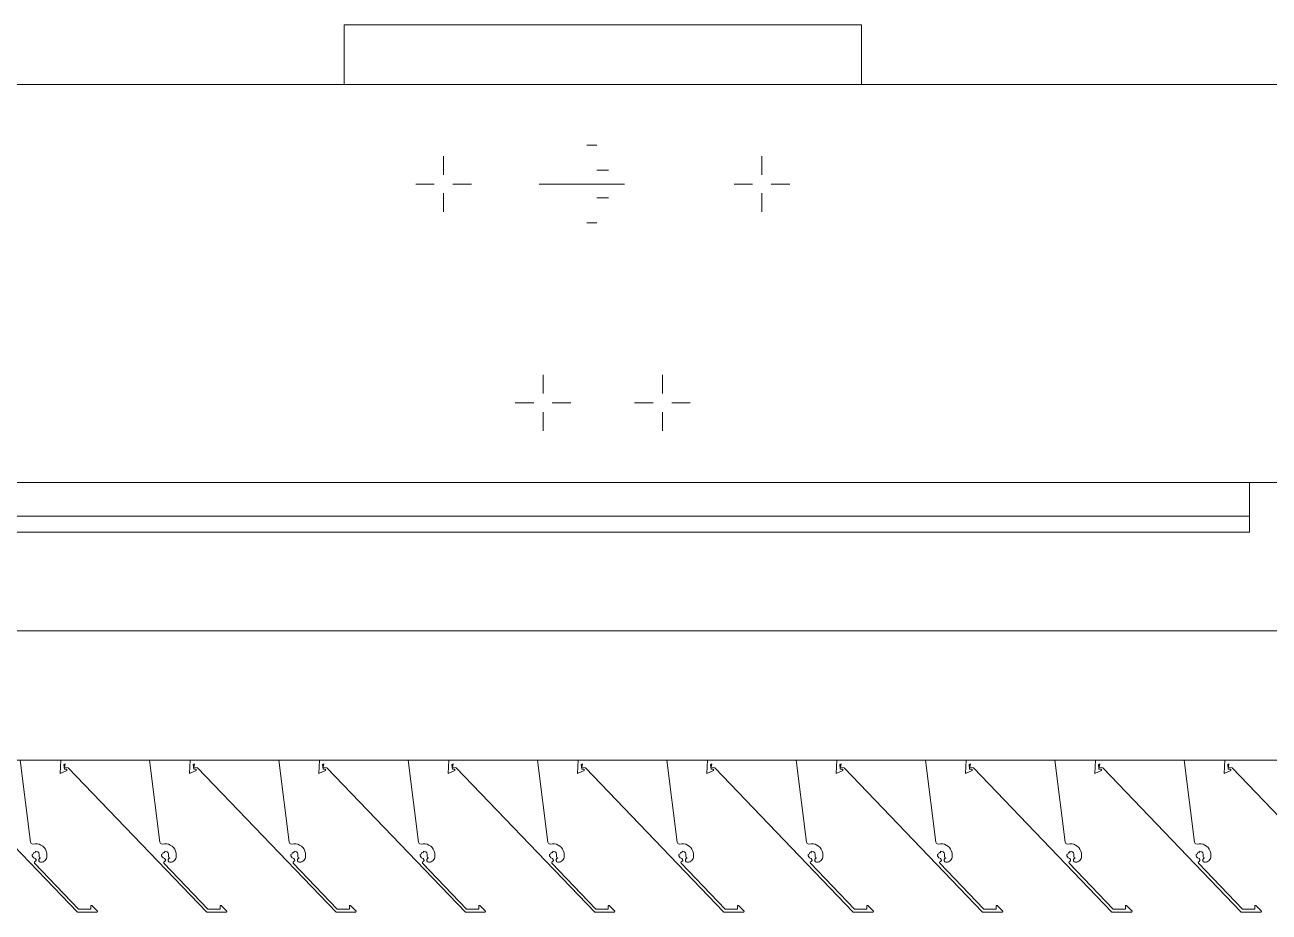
# Model space of a CAD drawing. Header units: millimetres. Extents: x -220592 to 404889, y -217665 to 38245.
# Drawn here: x 7821.77 to 7828.03, y -48120.48 to -48116.02 of the extents above; entities that cross this region are included whole.
import ezdxf

# ---------------------------------------------------------------- set-up
doc = ezdxf.new("R2010")
doc.units = ezdxf.units.MM
doc.linetypes.add('XKITLINE00', pattern=[0])
doc.linetypes.add('XKITLINE02', pattern=[4, 2, -2])
doc.layers.add('Bolt', color=7, linetype='Continuous', lineweight=0)
doc.layers.add('Part', color=7, linetype='Continuous', lineweight=0)

# ---------------------------------------------------------------- blocks, each defined once
blk = doc.blocks.new('*A15107')
at = {"layer": 'Part', "color": 7, "linetype": 'XKITLINE00', "lineweight": 0}
for p, q in [((90.53, 93.899559), (42.030015, 93.899559)), ((90.53, 91.899559), (42.030015, 91.899559))]:
    blk.add_line(p, q, dxfattribs=at)
blk = doc.blocks.new('*A15108')
at = {"layer": 'Part', "color": 7, "linetype": 'XKITLINE00', "lineweight": 0}
for p, q in [((90.279998, 91.649964), (90.279999, 91.899559)), ((42.279963, 91.730027), (90.279998, 91.729964)), ((42.279963, 91.650027), (90.279998, 91.649964))]:
    blk.add_line(p, q, dxfattribs=at)
blk = doc.blocks.new('*A15573')
at = {"layer": 'Part', "color": 7, "linetype": 'XKITLINE00', "lineweight": 0}
for p, q in [((78.45597, 91.154296), (95.15597, 91.154296)), ((78.45597, 90.504296), (95.15597, 90.504296))]:
    blk.add_line(p, q, dxfattribs=at)
blk = doc.blocks.new('*A15581')
at = {"layer": 'Part', "color": 7, "linetype": 'XKITLINE00', "lineweight": 0}
for p, q in [((83.655974, 90.504296), (83.65336, 90.436801)), ((84.154682, 90.090488), (84.101678, 90.504296)), ((83.65336, 90.436801), (83.686847, 90.452336)), ((83.671104, 90.482571), (83.677677, 90.484607)), ((83.674244, 90.457588), (83.671104, 90.482571)), ((83.686435, 90.457459), (83.674244, 90.457588)), ((83.677677, 90.484607), (83.674773, 90.467591)), ((83.674773, 90.467591), (83.693316, 90.464694)), ((83.686847, 90.452336), (83.686435, 90.457459)), ((83.693316, 90.464694), (84.389562, 89.739572)), ((84.156872, 90.085413), (84.154682, 90.090488)), ((84.161424, 90.082276), (84.156872, 90.085413)), ((84.166946, 90.082037), (84.161424, 90.082276)), ((84.17708, 90.083523), (84.166946, 90.082037)), ((84.187316, 90.083148), (84.17708, 90.083523)), ((84.197315, 90.080925), (84.187316, 90.083148)), ((84.206745, 90.076927), (84.197315, 90.080925)), ((84.215295, 90.071287), (84.206745, 90.076927)), ((84.222682, 90.064191), (84.215295, 90.071287)), ((84.22866, 90.055875), (84.222682, 90.064191)), ((84.233033, 90.046612), (84.22866, 90.055875)), ((84.16198, 90.029507), (84.16937, 90.031829)), ((84.162402, 90.022835), (84.16198, 90.029507)), ((84.165192, 90.016759), (84.162402, 90.022835)), ((84.169978, 90.012092), (84.165192, 90.016759)), ((84.16937, 90.031829), (84.170314, 90.038994)), ((84.177552, 90.008978), (84.169978, 90.012092)), ((84.170314, 90.038994), (84.177374, 90.037825)), ((84.173434, 89.990782), (84.178061, 89.994437)), ((84.174526, 89.985623), (84.173434, 89.990782)), ((84.177374, 90.037825), (84.17848, 90.04553)), ((84.181709, 90.004795), (84.177552, 90.008978)), ((84.178061, 89.994437), (84.181915, 89.998901)), ((84.17848, 90.04553), (84.184964, 90.044961)), ((84.181915, 89.998901), (84.181709, 90.004795)), ((84.184964, 90.044961), (84.190838, 90.042159)), ((84.190838, 90.042159), (84.19536, 90.037477)), ((84.19536, 90.037477), (84.197958, 90.031509)), ((84.199313, 90.009308), (84.196095, 90.004152)), ((84.196095, 90.004152), (84.196107, 89.998074)), ((84.196107, 89.998074), (84.199344, 89.99293)), ((84.198302, 90.025009), (84.197397, 90.019091)), ((84.197397, 90.019091), (84.199804, 90.01428)), ((84.197958, 90.031509), (84.198302, 90.025009)), ((84.204785, 90.01225), (84.199313, 90.009308)), ((84.199344, 89.99293), (84.204818, 89.99029)), ((84.199804, 90.01428), (84.204785, 90.01225)), ((84.204818, 89.99029), (84.212588, 89.990786)), ((84.212588, 89.990786), (84.218084, 89.992521)), ((84.218084, 89.992521), (84.223147, 89.995275)), ((84.223147, 89.995275), (84.22759, 89.998947)), ((84.22759, 89.998947), (84.231248, 90.0034)), ((84.231248, 90.0034), (84.233988, 90.00847)), ((84.235656, 90.036711), (84.233033, 90.046612)), ((84.233988, 90.00847), (84.235707, 90.013971)), ((84.236441, 90.026498), (84.235656, 90.036711)), ((84.235707, 90.013971), (84.236343, 90.019699)), ((84.236343, 90.019699), (84.236441, 90.026498)), ((84.395929, 89.754607), (84.174526, 89.985623)), ((84.389562, 89.739572), (84.488713, 89.740125)), ((84.457275, 89.75495), (84.395929, 89.754607)), ((84.457372, 89.77237), (84.457275, 89.75495)), ((84.462293, 89.773455), (84.457372, 89.77237)), ((84.491181, 89.744806), (84.462293, 89.773455)), ((84.488713, 89.740125), (84.491181, 89.744806))]:
    blk.add_line(p, q, dxfattribs=at)
blk = doc.blocks.new('*A15582')
at = {"layer": 'Part', "color": 7, "linetype": 'XKITLINE00', "lineweight": 0}
for p, q in [((84.305974, 90.504296), (84.30336, 90.436801)), ((84.804682, 90.090488), (84.751678, 90.504296)), ((84.30336, 90.436801), (84.336847, 90.452336)), ((84.321104, 90.482571), (84.327677, 90.484607)), ((84.324244, 90.457588), (84.321104, 90.482571)), ((84.336435, 90.457459), (84.324244, 90.457588)), ((84.327677, 90.484607), (84.324773, 90.467591)), ((84.324773, 90.467591), (84.343316, 90.464694)), ((84.336847, 90.452336), (84.336435, 90.457459)), ((84.343316, 90.464694), (85.039562, 89.739572)), ((84.806872, 90.085413), (84.804682, 90.090488)), ((84.811424, 90.082276), (84.806872, 90.085413)), ((84.816946, 90.082037), (84.811424, 90.082276)), ((84.82708, 90.083523), (84.816946, 90.082037)), ((84.837316, 90.083148), (84.82708, 90.083523)), ((84.847315, 90.080925), (84.837316, 90.083148)), ((84.856745, 90.076927), (84.847315, 90.080925)), ((84.865295, 90.071287), (84.856745, 90.076927)), ((84.872682, 90.064191), (84.865295, 90.071287)), ((84.87866, 90.055875), (84.872682, 90.064191)), ((84.883033, 90.046612), (84.87866, 90.055875)), ((84.81198, 90.029507), (84.81937, 90.031829)), ((84.812402, 90.022835), (84.81198, 90.029507)), ((84.815192, 90.016759), (84.812402, 90.022835)), ((84.819978, 90.012092), (84.815192, 90.016759)), ((84.81937, 90.031829), (84.820314, 90.038994)), ((84.827552, 90.008978), (84.819978, 90.012092)), ((84.820314, 90.038994), (84.827374, 90.037825)), ((84.823434, 89.990782), (84.828061, 89.994437)), ((84.824526, 89.985623), (84.823434, 89.990782)), ((84.827374, 90.037825), (84.82848, 90.04553)), ((84.831709, 90.004795), (84.827552, 90.008978)), ((84.828061, 89.994437), (84.831915, 89.998901)), ((84.82848, 90.04553), (84.834964, 90.044961)), ((84.831915, 89.998901), (84.831709, 90.004795)), ((84.834964, 90.044961), (84.840838, 90.042159)), ((84.840838, 90.042159), (84.84536, 90.037477)), ((84.84536, 90.037477), (84.847958, 90.031509)), ((84.849313, 90.009308), (84.846095, 90.004152)), ((84.846095, 90.004152), (84.846107, 89.998074)), ((84.846107, 89.998074), (84.849344, 89.99293)), ((84.848302, 90.025009), (84.847397, 90.019091)), ((84.847397, 90.019091), (84.849804, 90.01428)), ((84.847958, 90.031509), (84.848302, 90.025009)), ((84.854785, 90.01225), (84.849313, 90.009308)), ((84.849344, 89.99293), (84.854818, 89.99029)), ((84.849804, 90.01428), (84.854785, 90.01225)), ((84.854818, 89.99029), (84.862588, 89.990786)), ((84.862588, 89.990786), (84.868084, 89.992521)), ((84.868084, 89.992521), (84.873147, 89.995275)), ((84.873147, 89.995275), (84.87759, 89.998947)), ((84.87759, 89.998947), (84.881248, 90.0034)), ((84.881248, 90.0034), (84.883988, 90.00847)), ((84.885656, 90.036711), (84.883033, 90.046612)), ((84.883988, 90.00847), (84.885707, 90.013971)), ((84.886441, 90.026498), (84.885656, 90.036711)), ((84.885707, 90.013971), (84.886343, 90.019699)), ((84.886343, 90.019699), (84.886441, 90.026498)), ((85.045929, 89.754607), (84.824526, 89.985623)), ((85.039562, 89.739572), (85.138713, 89.740125)), ((85.107275, 89.75495), (85.045929, 89.754607)), ((85.107372, 89.77237), (85.107275, 89.75495)), ((85.112293, 89.773455), (85.107372, 89.77237)), ((85.141181, 89.744806), (85.112293, 89.773455)), ((85.138713, 89.740125), (85.141181, 89.744806))]:
    blk.add_line(p, q, dxfattribs=at)
blk = doc.blocks.new('*A15583')
at = {"layer": 'Part', "color": 7, "linetype": 'XKITLINE00', "lineweight": 0}
for p, q in [((84.955974, 90.504296), (84.95336, 90.436801)), ((85.454682, 90.090488), (85.401678, 90.504296)), ((84.95336, 90.436801), (84.986847, 90.452336)), ((84.971104, 90.482571), (84.977677, 90.484607)), ((84.974244, 90.457588), (84.971104, 90.482571)), ((84.986435, 90.457459), (84.974244, 90.457588)), ((84.977677, 90.484607), (84.974773, 90.467591)), ((84.974773, 90.467591), (84.993316, 90.464694)), ((84.986847, 90.452336), (84.986435, 90.457459)), ((84.993316, 90.464694), (85.689562, 89.739572)), ((85.456872, 90.085413), (85.454682, 90.090488)), ((85.461424, 90.082276), (85.456872, 90.085413)), ((85.466946, 90.082037), (85.461424, 90.082276)), ((85.47708, 90.083523), (85.466946, 90.082037)), ((85.487316, 90.083148), (85.47708, 90.083523)), ((85.497315, 90.080925), (85.487316, 90.083148)), ((85.506745, 90.076927), (85.497315, 90.080925)), ((85.515295, 90.071287), (85.506745, 90.076927)), ((85.522682, 90.064191), (85.515295, 90.071287)), ((85.52866, 90.055875), (85.522682, 90.064191)), ((85.533033, 90.046612), (85.52866, 90.055875)), ((85.46198, 90.029507), (85.46937, 90.031829)), ((85.462402, 90.022835), (85.46198, 90.029507)), ((85.465192, 90.016759), (85.462402, 90.022835)), ((85.469978, 90.012092), (85.465192, 90.016759)), ((85.46937, 90.031829), (85.470314, 90.038994)), ((85.477552, 90.008978), (85.469978, 90.012092)), ((85.470314, 90.038994), (85.477374, 90.037825)), ((85.473434, 89.990782), (85.478061, 89.994437)), ((85.474526, 89.985623), (85.473434, 89.990782)), ((85.477374, 90.037825), (85.47848, 90.04553)), ((85.481709, 90.004795), (85.477552, 90.008978)), ((85.478061, 89.994437), (85.481915, 89.998901)), ((85.47848, 90.04553), (85.484964, 90.044961)), ((85.481915, 89.998901), (85.481709, 90.004795)), ((85.484964, 90.044961), (85.490838, 90.042159)), ((85.490838, 90.042159), (85.49536, 90.037477)), ((85.49536, 90.037477), (85.497958, 90.031509)), ((85.499313, 90.009308), (85.496095, 90.004152)), ((85.496095, 90.004152), (85.496107, 89.998074)), ((85.496107, 89.998074), (85.499344, 89.99293)), ((85.498302, 90.025009), (85.497397, 90.019091)), ((85.497397, 90.019091), (85.499804, 90.01428)), ((85.497958, 90.031509), (85.498302, 90.025009)), ((85.504785, 90.01225), (85.499313, 90.009308)), ((85.499344, 89.99293), (85.504818, 89.99029)), ((85.499804, 90.01428), (85.504785, 90.01225)), ((85.504818, 89.99029), (85.512588, 89.990786)), ((85.512588, 89.990786), (85.518084, 89.992521)), ((85.518084, 89.992521), (85.523147, 89.995275)), ((85.523147, 89.995275), (85.52759, 89.998947)), ((85.52759, 89.998947), (85.531248, 90.0034)), ((85.531248, 90.0034), (85.533988, 90.00847)), ((85.535656, 90.036711), (85.533033, 90.046612)), ((85.533988, 90.00847), (85.535707, 90.013971)), ((85.536441, 90.026498), (85.535656, 90.036711)), ((85.535707, 90.013971), (85.536343, 90.019699)), ((85.536343, 90.019699), (85.536441, 90.026498)), ((85.695929, 89.754607), (85.474526, 89.985623)), ((85.689562, 89.739572), (85.788713, 89.740125)), ((85.757275, 89.75495), (85.695929, 89.754607)), ((85.757372, 89.77237), (85.757275, 89.75495)), ((85.762293, 89.773455), (85.757372, 89.77237)), ((85.791181, 89.744806), (85.762293, 89.773455)), ((85.788713, 89.740125), (85.791181, 89.744806))]:
    blk.add_line(p, q, dxfattribs=at)
blk = doc.blocks.new('*A15584')
at = {"layer": 'Part', "color": 7, "linetype": 'XKITLINE00', "lineweight": 0}
for p, q in [((85.605974, 90.504296), (85.60336, 90.436801)), ((86.104682, 90.090488), (86.051678, 90.504296)), ((85.60336, 90.436801), (85.636847, 90.452336)), ((85.621104, 90.482571), (85.627677, 90.484607)), ((85.624244, 90.457588), (85.621104, 90.482571)), ((85.636435, 90.457459), (85.624244, 90.457588)), ((85.627677, 90.484607), (85.624773, 90.467591)), ((85.624773, 90.467591), (85.643316, 90.464694)), ((85.636847, 90.452336), (85.636435, 90.457459)), ((85.643316, 90.464694), (86.339562, 89.739572)), ((86.106872, 90.085413), (86.104682, 90.090488)), ((86.111424, 90.082276), (86.106872, 90.085413)), ((86.116946, 90.082037), (86.111424, 90.082276)), ((86.12708, 90.083523), (86.116946, 90.082037)), ((86.137316, 90.083148), (86.12708, 90.083523)), ((86.147315, 90.080925), (86.137316, 90.083148)), ((86.156745, 90.076927), (86.147315, 90.080925)), ((86.165295, 90.071287), (86.156745, 90.076927)), ((86.172682, 90.064191), (86.165295, 90.071287)), ((86.17866, 90.055875), (86.172682, 90.064191)), ((86.183033, 90.046612), (86.17866, 90.055875)), ((86.11198, 90.029507), (86.11937, 90.031829)), ((86.112402, 90.022835), (86.11198, 90.029507)), ((86.115192, 90.016759), (86.112402, 90.022835)), ((86.119978, 90.012092), (86.115192, 90.016759)), ((86.11937, 90.031829), (86.120314, 90.038994)), ((86.127552, 90.008978), (86.119978, 90.012092)), ((86.120314, 90.038994), (86.127374, 90.037825)), ((86.123434, 89.990782), (86.128061, 89.994437)), ((86.124526, 89.985623), (86.123434, 89.990782)), ((86.127374, 90.037825), (86.12848, 90.04553)), ((86.131709, 90.004795), (86.127552, 90.008978)), ((86.128061, 89.994437), (86.131915, 89.998901)), ((86.12848, 90.04553), (86.134964, 90.044961)), ((86.131915, 89.998901), (86.131709, 90.004795)), ((86.134964, 90.044961), (86.140838, 90.042159)), ((86.140838, 90.042159), (86.14536, 90.037477)), ((86.14536, 90.037477), (86.147958, 90.031509)), ((86.149313, 90.009308), (86.146095, 90.004152)), ((86.146095, 90.004152), (86.146107, 89.998074)), ((86.146107, 89.998074), (86.149344, 89.99293)), ((86.148302, 90.025009), (86.147397, 90.019091)), ((86.147397, 90.019091), (86.149804, 90.01428)), ((86.147958, 90.031509), (86.148302, 90.025009)), ((86.154785, 90.01225), (86.149313, 90.009308)), ((86.149344, 89.99293), (86.154818, 89.99029)), ((86.149804, 90.01428), (86.154785, 90.01225)), ((86.154818, 89.99029), (86.162588, 89.990786)), ((86.162588, 89.990786), (86.168084, 89.992521)), ((86.168084, 89.992521), (86.173147, 89.995275)), ((86.173147, 89.995275), (86.17759, 89.998947)), ((86.17759, 89.998947), (86.181248, 90.0034)), ((86.181248, 90.0034), (86.183988, 90.00847)), ((86.185656, 90.036711), (86.183033, 90.046612)), ((86.183988, 90.00847), (86.185707, 90.013971)), ((86.186441, 90.026498), (86.185656, 90.036711)), ((86.185707, 90.013971), (86.186343, 90.019699)), ((86.186343, 90.019699), (86.186441, 90.026498)), ((86.345929, 89.754607), (86.124526, 89.985623)), ((86.339562, 89.739572), (86.438713, 89.740125)), ((86.407275, 89.75495), (86.345929, 89.754607)), ((86.407372, 89.77237), (86.407275, 89.75495)), ((86.412293, 89.773455), (86.407372, 89.77237)), ((86.441181, 89.744806), (86.412293, 89.773455)), ((86.438713, 89.740125), (86.441181, 89.744806))]:
    blk.add_line(p, q, dxfattribs=at)
blk = doc.blocks.new('*A15585')
at = {"layer": 'Part', "color": 7, "linetype": 'XKITLINE00', "lineweight": 0}
for p, q in [((86.255974, 90.504296), (86.25336, 90.436801)), ((86.754682, 90.090488), (86.701678, 90.504296)), ((86.25336, 90.436801), (86.286847, 90.452336)), ((86.271104, 90.482571), (86.277677, 90.484607)), ((86.274244, 90.457588), (86.271104, 90.482571)), ((86.286435, 90.457459), (86.274244, 90.457588)), ((86.277677, 90.484607), (86.274773, 90.467591)), ((86.274773, 90.467591), (86.293316, 90.464694)), ((86.286847, 90.452336), (86.286435, 90.457459)), ((86.293316, 90.464694), (86.989562, 89.739572)), ((86.756872, 90.085413), (86.754682, 90.090488)), ((86.761424, 90.082276), (86.756872, 90.085413)), ((86.766946, 90.082037), (86.761424, 90.082276)), ((86.77708, 90.083523), (86.766946, 90.082037)), ((86.787316, 90.083148), (86.77708, 90.083523)), ((86.797315, 90.080925), (86.787316, 90.083148)), ((86.806745, 90.076927), (86.797315, 90.080925)), ((86.815295, 90.071287), (86.806745, 90.076927)), ((86.822682, 90.064191), (86.815295, 90.071287)), ((86.82866, 90.055875), (86.822682, 90.064191)), ((86.833033, 90.046612), (86.82866, 90.055875)), ((86.76198, 90.029507), (86.76937, 90.031829)), ((86.762402, 90.022835), (86.76198, 90.029507)), ((86.765192, 90.016759), (86.762402, 90.022835)), ((86.769978, 90.012092), (86.765192, 90.016759)), ((86.76937, 90.031829), (86.770314, 90.038994)), ((86.777552, 90.008978), (86.769978, 90.012092)), ((86.770314, 90.038994), (86.777374, 90.037825)), ((86.773434, 89.990782), (86.778061, 89.994437)), ((86.774526, 89.985623), (86.773434, 89.990782)), ((86.777374, 90.037825), (86.77848, 90.04553)), ((86.781709, 90.004795), (86.777552, 90.008978)), ((86.778061, 89.994437), (86.781915, 89.998901)), ((86.77848, 90.04553), (86.784964, 90.044961)), ((86.781915, 89.998901), (86.781709, 90.004795)), ((86.784964, 90.044961), (86.790838, 90.042159)), ((86.790838, 90.042159), (86.79536, 90.037477)), ((86.79536, 90.037477), (86.797958, 90.031509)), ((86.799313, 90.009308), (86.796095, 90.004152)), ((86.796095, 90.004152), (86.796107, 89.998074)), ((86.796107, 89.998074), (86.799344, 89.99293)), ((86.798302, 90.025009), (86.797397, 90.019091)), ((86.797397, 90.019091), (86.799804, 90.01428)), ((86.797958, 90.031509), (86.798302, 90.025009)), ((86.804785, 90.01225), (86.799313, 90.009308)), ((86.799344, 89.99293), (86.804818, 89.99029)), ((86.799804, 90.01428), (86.804785, 90.01225)), ((86.804818, 89.99029), (86.812588, 89.990786)), ((86.812588, 89.990786), (86.818084, 89.992521)), ((86.818084, 89.992521), (86.823147, 89.995275)), ((86.823147, 89.995275), (86.82759, 89.998947)), ((86.82759, 89.998947), (86.831248, 90.0034)), ((86.831248, 90.0034), (86.833988, 90.00847)), ((86.835656, 90.036711), (86.833033, 90.046612)), ((86.833988, 90.00847), (86.835707, 90.013971)), ((86.836441, 90.026498), (86.835656, 90.036711)), ((86.835707, 90.013971), (86.836343, 90.019699)), ((86.836343, 90.019699), (86.836441, 90.026498)), ((86.995929, 89.754607), (86.774526, 89.985623)), ((86.989562, 89.739572), (87.088713, 89.740125)), ((87.057275, 89.75495), (86.995929, 89.754607)), ((87.057372, 89.77237), (87.057275, 89.75495)), ((87.062293, 89.773455), (87.057372, 89.77237)), ((87.091181, 89.744806), (87.062293, 89.773455)), ((87.088713, 89.740125), (87.091181, 89.744806))]:
    blk.add_line(p, q, dxfattribs=at)
blk = doc.blocks.new('*A15586')
at = {"layer": 'Part', "color": 7, "linetype": 'XKITLINE00', "lineweight": 0}
for p, q in [((86.905974, 90.504296), (86.90336, 90.436801)), ((87.404682, 90.090488), (87.351678, 90.504296)), ((86.90336, 90.436801), (86.936847, 90.452336)), ((86.921104, 90.482571), (86.927677, 90.484607)), ((86.924244, 90.457588), (86.921104, 90.482571)), ((86.936435, 90.457459), (86.924244, 90.457588)), ((86.927677, 90.484607), (86.924773, 90.467591)), ((86.924773, 90.467591), (86.943316, 90.464694)), ((86.936847, 90.452336), (86.936435, 90.457459)), ((86.943316, 90.464694), (87.639562, 89.739572)), ((87.406872, 90.085413), (87.404682, 90.090488)), ((87.411424, 90.082276), (87.406872, 90.085413)), ((87.416946, 90.082037), (87.411424, 90.082276)), ((87.42708, 90.083523), (87.416946, 90.082037)), ((87.437316, 90.083148), (87.42708, 90.083523)), ((87.447315, 90.080925), (87.437316, 90.083148)), ((87.456745, 90.076927), (87.447315, 90.080925)), ((87.465295, 90.071287), (87.456745, 90.076927)), ((87.472682, 90.064191), (87.465295, 90.071287)), ((87.47866, 90.055875), (87.472682, 90.064191)), ((87.483033, 90.046612), (87.47866, 90.055875)), ((87.41198, 90.029507), (87.41937, 90.031829)), ((87.412402, 90.022835), (87.41198, 90.029507)), ((87.415192, 90.016759), (87.412402, 90.022835)), ((87.419978, 90.012092), (87.415192, 90.016759)), ((87.41937, 90.031829), (87.420314, 90.038994)), ((87.427552, 90.008978), (87.419978, 90.012092)), ((87.420314, 90.038994), (87.427374, 90.037825)), ((87.423434, 89.990782), (87.428061, 89.994437)), ((87.424526, 89.985623), (87.423434, 89.990782)), ((87.427374, 90.037825), (87.42848, 90.04553)), ((87.431709, 90.004795), (87.427552, 90.008978)), ((87.428061, 89.994437), (87.431915, 89.998901)), ((87.42848, 90.04553), (87.434964, 90.044961)), ((87.431915, 89.998901), (87.431709, 90.004795)), ((87.434964, 90.044961), (87.440838, 90.042159)), ((87.440838, 90.042159), (87.44536, 90.037477)), ((87.44536, 90.037477), (87.447958, 90.031509)), ((87.449313, 90.009308), (87.446095, 90.004152)), ((87.446095, 90.004152), (87.446107, 89.998074)), ((87.446107, 89.998074), (87.449344, 89.99293)), ((87.448302, 90.025009), (87.447397, 90.019091)), ((87.447397, 90.019091), (87.449804, 90.01428)), ((87.447958, 90.031509), (87.448302, 90.025009)), ((87.454785, 90.01225), (87.449313, 90.009308)), ((87.449344, 89.99293), (87.454818, 89.99029)), ((87.449804, 90.01428), (87.454785, 90.01225)), ((87.454818, 89.99029), (87.462588, 89.990786)), ((87.462588, 89.990786), (87.468084, 89.992521)), ((87.468084, 89.992521), (87.473147, 89.995275)), ((87.473147, 89.995275), (87.47759, 89.998947)), ((87.47759, 89.998947), (87.481248, 90.0034)), ((87.481248, 90.0034), (87.483988, 90.00847)), ((87.485656, 90.036711), (87.483033, 90.046612)), ((87.483988, 90.00847), (87.485707, 90.013971)), ((87.486441, 90.026498), (87.485656, 90.036711)), ((87.485707, 90.013971), (87.486343, 90.019699)), ((87.486343, 90.019699), (87.486441, 90.026498)), ((87.645929, 89.754607), (87.424526, 89.985623)), ((87.639562, 89.739572), (87.738713, 89.740125)), ((87.707275, 89.75495), (87.645929, 89.754607)), ((87.707372, 89.77237), (87.707275, 89.75495)), ((87.712293, 89.773455), (87.707372, 89.77237)), ((87.741181, 89.744806), (87.712293, 89.773455)), ((87.738713, 89.740125), (87.741181, 89.744806))]:
    blk.add_line(p, q, dxfattribs=at)
blk = doc.blocks.new('*A15587')
at = {"layer": 'Part', "color": 7, "linetype": 'XKITLINE00', "lineweight": 0}
for p, q in [((87.555974, 90.504296), (87.55336, 90.436801)), ((88.054682, 90.090488), (88.001678, 90.504296)), ((87.55336, 90.436801), (87.586847, 90.452336)), ((87.571104, 90.482571), (87.577677, 90.484607)), ((87.574244, 90.457588), (87.571104, 90.482571)), ((87.586435, 90.457459), (87.574244, 90.457588)), ((87.577677, 90.484607), (87.574773, 90.467591)), ((87.574773, 90.467591), (87.593316, 90.464694)), ((87.586847, 90.452336), (87.586435, 90.457459)), ((87.593316, 90.464694), (88.289562, 89.739572)), ((88.056872, 90.085413), (88.054682, 90.090488)), ((88.061424, 90.082276), (88.056872, 90.085413)), ((88.066946, 90.082037), (88.061424, 90.082276)), ((88.07708, 90.083523), (88.066946, 90.082037)), ((88.087316, 90.083148), (88.07708, 90.083523)), ((88.097315, 90.080925), (88.087316, 90.083148)), ((88.106745, 90.076927), (88.097315, 90.080925)), ((88.115295, 90.071287), (88.106745, 90.076927)), ((88.122682, 90.064191), (88.115295, 90.071287)), ((88.12866, 90.055875), (88.122682, 90.064191)), ((88.133033, 90.046612), (88.12866, 90.055875)), ((88.06198, 90.029507), (88.06937, 90.031829)), ((88.062402, 90.022835), (88.06198, 90.029507)), ((88.065192, 90.016759), (88.062402, 90.022835)), ((88.069978, 90.012092), (88.065192, 90.016759)), ((88.06937, 90.031829), (88.070314, 90.038994)), ((88.077552, 90.008978), (88.069978, 90.012092)), ((88.070314, 90.038994), (88.077374, 90.037825)), ((88.073434, 89.990782), (88.078061, 89.994437)), ((88.074526, 89.985623), (88.073434, 89.990782)), ((88.077374, 90.037825), (88.07848, 90.04553)), ((88.081709, 90.004795), (88.077552, 90.008978)), ((88.078061, 89.994437), (88.081915, 89.998901)), ((88.07848, 90.04553), (88.084964, 90.044961)), ((88.081915, 89.998901), (88.081709, 90.004795)), ((88.084964, 90.044961), (88.090838, 90.042159)), ((88.090838, 90.042159), (88.09536, 90.037477)), ((88.09536, 90.037477), (88.097958, 90.031509)), ((88.099313, 90.009308), (88.096095, 90.004152)), ((88.096095, 90.004152), (88.096107, 89.998074)), ((88.096107, 89.998074), (88.099344, 89.99293)), ((88.098302, 90.025009), (88.097397, 90.019091)), ((88.097397, 90.019091), (88.099804, 90.01428)), ((88.097958, 90.031509), (88.098302, 90.025009)), ((88.104785, 90.01225), (88.099313, 90.009308)), ((88.099344, 89.99293), (88.104818, 89.99029)), ((88.099804, 90.01428), (88.104785, 90.01225)), ((88.104818, 89.99029), (88.112588, 89.990786)), ((88.112588, 89.990786), (88.118084, 89.992521)), ((88.118084, 89.992521), (88.123147, 89.995275)), ((88.123147, 89.995275), (88.12759, 89.998947)), ((88.12759, 89.998947), (88.131248, 90.0034)), ((88.131248, 90.0034), (88.133988, 90.00847)), ((88.135656, 90.036711), (88.133033, 90.046612)), ((88.133988, 90.00847), (88.135707, 90.013971)), ((88.136441, 90.026498), (88.135656, 90.036711)), ((88.135707, 90.013971), (88.136343, 90.019699)), ((88.136343, 90.019699), (88.136441, 90.026498)), ((88.295929, 89.754607), (88.074526, 89.985623)), ((88.289562, 89.739572), (88.388713, 89.740125)), ((88.357275, 89.75495), (88.295929, 89.754607)), ((88.357372, 89.77237), (88.357275, 89.75495)), ((88.362293, 89.773455), (88.357372, 89.77237)), ((88.391181, 89.744806), (88.362293, 89.773455)), ((88.388713, 89.740125), (88.391181, 89.744806))]:
    blk.add_line(p, q, dxfattribs=at)
blk = doc.blocks.new('*A15588')
at = {"layer": 'Part', "color": 7, "linetype": 'XKITLINE00', "lineweight": 0}
for p, q in [((88.205974, 90.504296), (88.20336, 90.436801)), ((88.704682, 90.090488), (88.651678, 90.504296)), ((88.20336, 90.436801), (88.236847, 90.452336)), ((88.221104, 90.482571), (88.227677, 90.484607)), ((88.224244, 90.457588), (88.221104, 90.482571)), ((88.236435, 90.457459), (88.224244, 90.457588)), ((88.227677, 90.484607), (88.224773, 90.467591)), ((88.224773, 90.467591), (88.243316, 90.464694)), ((88.236847, 90.452336), (88.236435, 90.457459)), ((88.243316, 90.464694), (88.939562, 89.739572)), ((88.706872, 90.085413), (88.704682, 90.090488)), ((88.711424, 90.082276), (88.706872, 90.085413)), ((88.716946, 90.082037), (88.711424, 90.082276)), ((88.72708, 90.083523), (88.716946, 90.082037)), ((88.737316, 90.083148), (88.72708, 90.083523)), ((88.747315, 90.080925), (88.737316, 90.083148)), ((88.756745, 90.076927), (88.747315, 90.080925)), ((88.765295, 90.071287), (88.756745, 90.076927)), ((88.772682, 90.064191), (88.765295, 90.071287)), ((88.77866, 90.055875), (88.772682, 90.064191)), ((88.783033, 90.046612), (88.77866, 90.055875)), ((88.71198, 90.029507), (88.71937, 90.031829)), ((88.712402, 90.022835), (88.71198, 90.029507)), ((88.715192, 90.016759), (88.712402, 90.022835)), ((88.719978, 90.012092), (88.715192, 90.016759)), ((88.71937, 90.031829), (88.720314, 90.038994)), ((88.727552, 90.008978), (88.719978, 90.012092)), ((88.720314, 90.038994), (88.727374, 90.037825)), ((88.723434, 89.990782), (88.728061, 89.994437)), ((88.724526, 89.985623), (88.723434, 89.990782)), ((88.727374, 90.037825), (88.72848, 90.04553)), ((88.731709, 90.004795), (88.727552, 90.008978)), ((88.728061, 89.994437), (88.731915, 89.998901)), ((88.72848, 90.04553), (88.734964, 90.044961)), ((88.731915, 89.998901), (88.731709, 90.004795)), ((88.734964, 90.044961), (88.740838, 90.042159)), ((88.740838, 90.042159), (88.74536, 90.037477)), ((88.74536, 90.037477), (88.747958, 90.031509)), ((88.749313, 90.009308), (88.746095, 90.004152)), ((88.746095, 90.004152), (88.746107, 89.998074)), ((88.746107, 89.998074), (88.749344, 89.99293)), ((88.748302, 90.025009), (88.747397, 90.019091)), ((88.747397, 90.019091), (88.749804, 90.01428)), ((88.747958, 90.031509), (88.748302, 90.025009)), ((88.754785, 90.01225), (88.749313, 90.009308)), ((88.749344, 89.99293), (88.754818, 89.99029)), ((88.749804, 90.01428), (88.754785, 90.01225)), ((88.754818, 89.99029), (88.762588, 89.990786)), ((88.762588, 89.990786), (88.768084, 89.992521)), ((88.768084, 89.992521), (88.773147, 89.995275)), ((88.773147, 89.995275), (88.77759, 89.998947)), ((88.77759, 89.998947), (88.781248, 90.0034)), ((88.781248, 90.0034), (88.783988, 90.00847)), ((88.785656, 90.036711), (88.783033, 90.046612)), ((88.783988, 90.00847), (88.785707, 90.013971)), ((88.786441, 90.026498), (88.785656, 90.036711)), ((88.785707, 90.013971), (88.786343, 90.019699)), ((88.786343, 90.019699), (88.786441, 90.026498)), ((88.945929, 89.754607), (88.724526, 89.985623)), ((88.939562, 89.739572), (89.038713, 89.740125)), ((89.007275, 89.75495), (88.945929, 89.754607)), ((89.007372, 89.77237), (89.007275, 89.75495)), ((89.012293, 89.773455), (89.007372, 89.77237)), ((89.041181, 89.744806), (89.012293, 89.773455)), ((89.038713, 89.740125), (89.041181, 89.744806))]:
    blk.add_line(p, q, dxfattribs=at)
blk = doc.blocks.new('*A15589')
at = {"layer": 'Part', "color": 7, "linetype": 'XKITLINE00', "lineweight": 0}
for p, q in [((88.855974, 90.504296), (88.85336, 90.436801)), ((89.354682, 90.090488), (89.301678, 90.504296)), ((88.85336, 90.436801), (88.886847, 90.452336)), ((88.871104, 90.482571), (88.877677, 90.484607)), ((88.874244, 90.457588), (88.871104, 90.482571)), ((88.886435, 90.457459), (88.874244, 90.457588)), ((88.877677, 90.484607), (88.874773, 90.467591)), ((88.874773, 90.467591), (88.893316, 90.464694)), ((88.886847, 90.452336), (88.886435, 90.457459)), ((88.893316, 90.464694), (89.589562, 89.739572)), ((89.356872, 90.085413), (89.354682, 90.090488)), ((89.361424, 90.082276), (89.356872, 90.085413)), ((89.366946, 90.082037), (89.361424, 90.082276)), ((89.37708, 90.083523), (89.366946, 90.082037)), ((89.387316, 90.083148), (89.37708, 90.083523)), ((89.397315, 90.080925), (89.387316, 90.083148)), ((89.406745, 90.076927), (89.397315, 90.080925)), ((89.415295, 90.071287), (89.406745, 90.076927)), ((89.422682, 90.064191), (89.415295, 90.071287)), ((89.42866, 90.055875), (89.422682, 90.064191)), ((89.433033, 90.046612), (89.42866, 90.055875)), ((89.36198, 90.029507), (89.36937, 90.031829)), ((89.362402, 90.022835), (89.36198, 90.029507)), ((89.365192, 90.016759), (89.362402, 90.022835)), ((89.369978, 90.012092), (89.365192, 90.016759)), ((89.36937, 90.031829), (89.370314, 90.038994)), ((89.377552, 90.008978), (89.369978, 90.012092)), ((89.370314, 90.038994), (89.377374, 90.037825)), ((89.373434, 89.990782), (89.378061, 89.994437)), ((89.374526, 89.985623), (89.373434, 89.990782)), ((89.377374, 90.037825), (89.37848, 90.04553)), ((89.381709, 90.004795), (89.377552, 90.008978)), ((89.378061, 89.994437), (89.381915, 89.998901)), ((89.37848, 90.04553), (89.384964, 90.044961)), ((89.381915, 89.998901), (89.381709, 90.004795)), ((89.384964, 90.044961), (89.390838, 90.042159)), ((89.390838, 90.042159), (89.39536, 90.037477)), ((89.39536, 90.037477), (89.397958, 90.031509)), ((89.399313, 90.009308), (89.396095, 90.004152)), ((89.396095, 90.004152), (89.396107, 89.998074)), ((89.396107, 89.998074), (89.399344, 89.99293)), ((89.398302, 90.025009), (89.397397, 90.019091)), ((89.397397, 90.019091), (89.399804, 90.01428)), ((89.397958, 90.031509), (89.398302, 90.025009)), ((89.404785, 90.01225), (89.399313, 90.009308)), ((89.399344, 89.99293), (89.404818, 89.99029)), ((89.399804, 90.01428), (89.404785, 90.01225)), ((89.404818, 89.99029), (89.412588, 89.990786)), ((89.412588, 89.990786), (89.418084, 89.992521)), ((89.418084, 89.992521), (89.423147, 89.995275)), ((89.423147, 89.995275), (89.42759, 89.998947)), ((89.42759, 89.998947), (89.431248, 90.0034)), ((89.431248, 90.0034), (89.433988, 90.00847)), ((89.435656, 90.036711), (89.433033, 90.046612)), ((89.433988, 90.00847), (89.435707, 90.013971)), ((89.436441, 90.026498), (89.435656, 90.036711)), ((89.435707, 90.013971), (89.436343, 90.019699)), ((89.436343, 90.019699), (89.436441, 90.026498)), ((89.595929, 89.754607), (89.374526, 89.985623)), ((89.589562, 89.739572), (89.688713, 89.740125)), ((89.657275, 89.75495), (89.595929, 89.754607)), ((89.657372, 89.77237), (89.657275, 89.75495)), ((89.662293, 89.773455), (89.657372, 89.77237)), ((89.691181, 89.744806), (89.662293, 89.773455)), ((89.688713, 89.740125), (89.691181, 89.744806))]:
    blk.add_line(p, q, dxfattribs=at)
blk = doc.blocks.new('*A15590')
at = {"layer": 'Part', "color": 7, "linetype": 'XKITLINE00', "lineweight": 0}
for p, q in [((89.505974, 90.504296), (89.50336, 90.436801)), ((90.004682, 90.090488), (89.951678, 90.504296)), ((89.50336, 90.436801), (89.536847, 90.452336)), ((89.521104, 90.482571), (89.527677, 90.484607)), ((89.524244, 90.457588), (89.521104, 90.482571)), ((89.536435, 90.457459), (89.524244, 90.457588)), ((89.527677, 90.484607), (89.524773, 90.467591)), ((89.524773, 90.467591), (89.543316, 90.464694)), ((89.536847, 90.452336), (89.536435, 90.457459)), ((89.543316, 90.464694), (90.239562, 89.739572)), ((90.006872, 90.085413), (90.004682, 90.090488)), ((90.011424, 90.082276), (90.006872, 90.085413)), ((90.016946, 90.082037), (90.011424, 90.082276)), ((90.02708, 90.083523), (90.016946, 90.082037)), ((90.037316, 90.083148), (90.02708, 90.083523)), ((90.047315, 90.080925), (90.037316, 90.083148)), ((90.056745, 90.076927), (90.047315, 90.080925)), ((90.065295, 90.071287), (90.056745, 90.076927)), ((90.072682, 90.064191), (90.065295, 90.071287)), ((90.07866, 90.055875), (90.072682, 90.064191)), ((90.083033, 90.046612), (90.07866, 90.055875)), ((90.01198, 90.029507), (90.01937, 90.031829)), ((90.012402, 90.022835), (90.01198, 90.029507)), ((90.015192, 90.016759), (90.012402, 90.022835)), ((90.019978, 90.012092), (90.015192, 90.016759)), ((90.01937, 90.031829), (90.020314, 90.038994)), ((90.027552, 90.008978), (90.019978, 90.012092)), ((90.020314, 90.038994), (90.027374, 90.037825)), ((90.023434, 89.990782), (90.028061, 89.994437)), ((90.024526, 89.985623), (90.023434, 89.990782)), ((90.027374, 90.037825), (90.02848, 90.04553)), ((90.031709, 90.004795), (90.027552, 90.008978)), ((90.028061, 89.994437), (90.031915, 89.998901)), ((90.02848, 90.04553), (90.034964, 90.044961)), ((90.031915, 89.998901), (90.031709, 90.004795)), ((90.034964, 90.044961), (90.040838, 90.042159)), ((90.040838, 90.042159), (90.04536, 90.037477)), ((90.04536, 90.037477), (90.047958, 90.031509)), ((90.049313, 90.009308), (90.046095, 90.004152)), ((90.046095, 90.004152), (90.046107, 89.998074)), ((90.046107, 89.998074), (90.049344, 89.99293)), ((90.048302, 90.025009), (90.047397, 90.019091)), ((90.047397, 90.019091), (90.049804, 90.01428)), ((90.047958, 90.031509), (90.048302, 90.025009)), ((90.054785, 90.01225), (90.049313, 90.009308)), ((90.049344, 89.99293), (90.054818, 89.99029)), ((90.049804, 90.01428), (90.054785, 90.01225)), ((90.054818, 89.99029), (90.062588, 89.990786)), ((90.062588, 89.990786), (90.068084, 89.992521)), ((90.068084, 89.992521), (90.073147, 89.995275)), ((90.073147, 89.995275), (90.07759, 89.998947)), ((90.07759, 89.998947), (90.081248, 90.0034)), ((90.081248, 90.0034), (90.083988, 90.00847)), ((90.085656, 90.036711), (90.083033, 90.046612)), ((90.083988, 90.00847), (90.085707, 90.013971)), ((90.086441, 90.026498), (90.085656, 90.036711)), ((90.085707, 90.013971), (90.086343, 90.019699)), ((90.086343, 90.019699), (90.086441, 90.026498)), ((90.245929, 89.754607), (90.024526, 89.985623)), ((90.239562, 89.739572), (90.338713, 89.740125)), ((90.307275, 89.75495), (90.245929, 89.754607)), ((90.307372, 89.77237), (90.307275, 89.75495)), ((90.312293, 89.773455), (90.307372, 89.77237)), ((90.341181, 89.744806), (90.312293, 89.773455)), ((90.338713, 89.740125), (90.341181, 89.744806))]:
    blk.add_line(p, q, dxfattribs=at)
blk = doc.blocks.new('*A15591')
at = {"layer": 'Part', "color": 7, "linetype": 'XKITLINE00', "lineweight": 0}
for p, q in [((90.155974, 90.504296), (90.15336, 90.436801)), ((90.654682, 90.090488), (90.601678, 90.504296)), ((90.15336, 90.436801), (90.186847, 90.452336)), ((90.171104, 90.482571), (90.177677, 90.484607)), ((90.174244, 90.457588), (90.171104, 90.482571)), ((90.186435, 90.457459), (90.174244, 90.457588)), ((90.177677, 90.484607), (90.174773, 90.467591)), ((90.174773, 90.467591), (90.193316, 90.464694)), ((90.186847, 90.452336), (90.186435, 90.457459)), ((90.193316, 90.464694), (90.889562, 89.739572)), ((90.656872, 90.085413), (90.654682, 90.090488)), ((90.661424, 90.082276), (90.656872, 90.085413)), ((90.666946, 90.082037), (90.661424, 90.082276)), ((90.67708, 90.083523), (90.666946, 90.082037)), ((90.687316, 90.083148), (90.67708, 90.083523)), ((90.697315, 90.080925), (90.687316, 90.083148)), ((90.706745, 90.076927), (90.697315, 90.080925)), ((90.715295, 90.071287), (90.706745, 90.076927)), ((90.722682, 90.064191), (90.715295, 90.071287)), ((90.72866, 90.055875), (90.722682, 90.064191)), ((90.733033, 90.046612), (90.72866, 90.055875)), ((90.66198, 90.029507), (90.66937, 90.031829)), ((90.662402, 90.022835), (90.66198, 90.029507)), ((90.665192, 90.016759), (90.662402, 90.022835)), ((90.669978, 90.012092), (90.665192, 90.016759)), ((90.66937, 90.031829), (90.670314, 90.038994)), ((90.677552, 90.008978), (90.669978, 90.012092)), ((90.670314, 90.038994), (90.677374, 90.037825)), ((90.673434, 89.990782), (90.678061, 89.994437)), ((90.674526, 89.985623), (90.673434, 89.990782)), ((90.677374, 90.037825), (90.67848, 90.04553)), ((90.681709, 90.004795), (90.677552, 90.008978)), ((90.678061, 89.994437), (90.681915, 89.998901)), ((90.67848, 90.04553), (90.684964, 90.044961)), ((90.681915, 89.998901), (90.681709, 90.004795)), ((90.684964, 90.044961), (90.690838, 90.042159)), ((90.690838, 90.042159), (90.69536, 90.037477)), ((90.69536, 90.037477), (90.697958, 90.031509)), ((90.699313, 90.009308), (90.696095, 90.004152)), ((90.696095, 90.004152), (90.696107, 89.998074)), ((90.696107, 89.998074), (90.699344, 89.99293)), ((90.698302, 90.025009), (90.697397, 90.019091)), ((90.697397, 90.019091), (90.699804, 90.01428)), ((90.697958, 90.031509), (90.698302, 90.025009)), ((90.704785, 90.01225), (90.699313, 90.009308)), ((90.699344, 89.99293), (90.704818, 89.99029)), ((90.699804, 90.01428), (90.704785, 90.01225)), ((90.704818, 89.99029), (90.712588, 89.990786)), ((90.712588, 89.990786), (90.718084, 89.992521)), ((90.718084, 89.992521), (90.723147, 89.995275)), ((90.723147, 89.995275), (90.72759, 89.998947)), ((90.72759, 89.998947), (90.731248, 90.0034)), ((90.731248, 90.0034), (90.733988, 90.00847)), ((90.735656, 90.036711), (90.733033, 90.046612)), ((90.733988, 90.00847), (90.735707, 90.013971)), ((90.736441, 90.026498), (90.735656, 90.036711)), ((90.735707, 90.013971), (90.736343, 90.019699)), ((90.736343, 90.019699), (90.736441, 90.026498)), ((90.895929, 89.754607), (90.674526, 89.985623)), ((90.889562, 89.739572), (90.988713, 89.740125)), ((90.957275, 89.75495), (90.895929, 89.754607)), ((90.957372, 89.77237), (90.957275, 89.75495)), ((90.962293, 89.773455), (90.957372, 89.77237)), ((90.991181, 89.744806), (90.962293, 89.773455)), ((90.988713, 89.740125), (90.991181, 89.744806))]:
    blk.add_line(p, q, dxfattribs=at)
blk = doc.blocks.new('*A15597')
at = {"layer": 'Part', "color": 7, "linetype": 'XKITLINE00', "lineweight": 0}
for p, q in [((88.3299, 94.200064), (85.7299, 94.200064)), ((85.7299, 94.200064), (85.7299, 93.899559)), ((88.3299, 93.899559), (88.3299, 94.200064))]:
    blk.add_line(p, q, dxfattribs=at)
blk = doc.blocks.new('*A15598')
at = {"layer": 'Bolt', "color": 7, "linetype": 'XKITLINE02', "lineweight": 0}
for p, q in [((86.9999, 93.595064), (86.9499, 93.595064)), ((87.0599, 93.470064), (86.9999, 93.470064)), ((87.1391, 93.400064), (86.7099, 93.400064)), ((87.0599, 93.330064), (86.9999, 93.330064)), ((86.9999, 93.205064), (86.9499, 93.205064))]:
    blk.add_line(p, q, dxfattribs=at)
blk = doc.blocks.new('*A15599')
at = {"layer": 'Bolt', "color": 7, "linetype": 'XKITLINE00', "lineweight": 0}
for p, q in [((86.2299, 93.540064), (86.2299, 93.446824)), ((87.8299, 93.540064), (87.8299, 93.446824)), ((86.0899, 93.400064), (86.18314, 93.400064)), ((86.3699, 93.400064), (86.27666, 93.400064)), ((87.6899, 93.400064), (87.78314, 93.400064)), ((87.9699, 93.400064), (87.87666, 93.400064)), ((86.2299, 93.260064), (86.2299, 93.353304)), ((87.8299, 93.260064), (87.8299, 93.353304))]:
    blk.add_line(p, q, dxfattribs=at)
blk = doc.blocks.new('*A15600')
at = {"layer": 'Bolt', "color": 7, "linetype": 'XKITLINE00', "lineweight": 0}
for p, q in [((86.7299, 92.439968), (86.7299, 92.346728)), ((87.3299, 92.439968), (87.3299, 92.346728)), ((86.5899, 92.299968), (86.68314, 92.299968)), ((86.7299, 92.159968), (86.7299, 92.253208)), ((86.8699, 92.299968), (86.77666, 92.299968)), ((87.1899, 92.299968), (87.28314, 92.299968)), ((87.3299, 92.159968), (87.3299, 92.253208)), ((87.4699, 92.299968), (87.37666, 92.299968))]:
    blk.add_line(p, q, dxfattribs=at)

msp = doc.modelspace()

# ---------------------------------------------------------------- block references
at = {"color": 7, "lineweight": 0}
for name in ['*A15597', '*A15107', '*A15598', '*A15599', '*A15600', '*A15108', '*A15573', '*A15581', '*A15582', '*A15583', '*A15584', '*A15585', '*A15586', '*A15587', '*A15588', '*A15589', '*A15590', '*A15591']:
    msp.add_blockref(name, (7737.6457, -48210.2152), dxfattribs=at)

doc.saveas('drawing.dxf')
